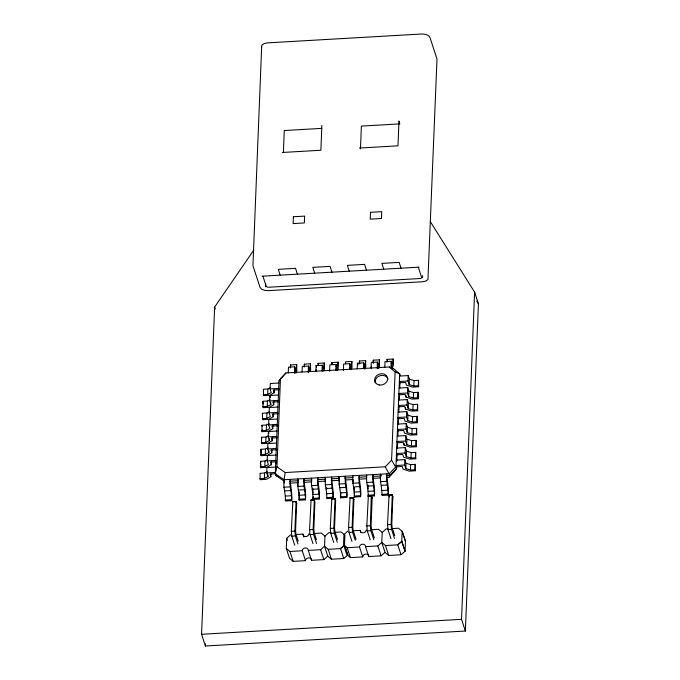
<?xml version="1.0" encoding="UTF-8"?>
<svg xmlns="http://www.w3.org/2000/svg" width="680" height="680" viewBox="0 0 680 680"><rect width="100%" height="100%" fill="white"/><g stroke="black" fill="none" stroke-linecap="round" stroke-linejoin="round"><path stroke-width="1.02" d="M430.338 221.654L474.598 292.12L478.423 303.832L465.375 631.031L205.403 646L201.577 634.287L214.625 307.088L253.716 250.163M205.403 646L205.487 643.884M265.54 286.714L265.668 283.543M270.971 474.062L270.861 476.765L266.297 479.349L260.159 479.697L260.049 473.305L264.554 473.042L267.24 471.648M271.481 461.15L271.337 464.754L266.781 467.347L260.644 467.695L260.534 461.295L265.03 461.04L267.725 459.646M271.923 450.05L271.822 452.752L267.257 455.337L261.12 455.693L261.01 449.293L265.506 449.029L268.2 447.644M272.442 437.146L272.298 440.742L267.733 443.335L261.596 443.683L261.486 437.283L265.982 437.027L268.676 435.633M272.918 425.136L272.774 428.74L268.218 431.324L262.08 431.681L261.97 425.28L266.466 425.025L269.161 423.631M273.36 414.035L273.258 416.738L268.694 419.322L262.556 419.671L262.446 413.278L266.942 413.015L269.637 411.621M273.878 401.124L273.734 404.727L269.17 407.311L263.032 407.668L262.922 401.268L267.418 401.013L270.113 399.619M274.32 390.023L274.21 392.725L269.654 395.309L263.517 395.666L263.406 389.266L267.903 389.002L270.598 387.608M260.644 467.695L260.78 464.091M261.12 455.693L261.01 449.293M262.08 431.681L262.149 429.879M262.556 419.671L262.446 413.278M263.177 404.065L262.922 401.268M259.837 478.703L264.333 478.448L264.554 473.042M260.312 466.701L264.817 466.438L265.03 461.04M260.797 454.69L265.293 454.435L265.506 449.029M261.273 442.688L265.769 442.433L265.982 437.027M261.749 430.686L266.245 430.423L266.466 425.025M262.233 418.676L266.73 418.421L266.942 413.015M262.709 406.674L267.206 406.411L267.418 401.013M263.185 394.663L267.682 394.409L267.903 389.002M264.333 478.448L267.928 476.587L266.738 472.948L266.951 467.551L275.57 467.05M264.817 466.438L268.404 464.585L267.214 460.946L267.427 455.54L276.046 455.048M265.293 454.435L268.88 452.574L267.69 448.944L267.911 443.538L276.53 443.046M265.769 442.433L269.365 440.572L268.175 436.934L268.387 431.536L277.006 431.035M266.245 430.423L269.841 428.57L268.651 424.932L268.863 419.526L277.482 419.033M266.73 418.421L270.317 416.559L269.127 412.921L269.348 407.524L277.967 407.023M267.206 406.411L270.801 404.558L269.611 400.92L269.824 395.513L278.443 395.021M267.682 394.409L271.277 392.547L270.087 388.918L270.3 383.512L278.919 383.019M267.928 476.587L267.997 474.785M268.88 452.574L268.957 450.781M269.365 440.572L269.433 438.77M270.801 404.558L270.87 402.755M283.407 152.278L284.274 130.534L321.784 128.375M280.483 378.649L279.004 380.902L275.306 473.671L275.893 475.456L284.597 481.534L284.019 479.74L285.243 472.549L276.973 466.777L280.483 378.649L285.94 372.938L389.257 366.988L393.507 368.628L399.67 373.822L400.256 375.615M276.352 463.862L276.437 461.754M288.269 372.819L288.499 367.192L294.703 366.834L295.894 370.473L296.718 364.591L290.513 364.947L290.394 367.88M291.661 500.65C291.941 493.485 289.28 486.583 290.216 479.383C290.436 486.412 292.485 493.433 291.661 500.65L285.455 501.007C285.736 493.841 283.067 486.94 284.019 479.74L275.306 473.671L276.973 466.777M284.35 483.055L284.427 481.032M286.297 548.412L289.926 551.471L302.26 550.758A3.051 2.575 -18.1 0 1 305.379 547.961A3.051 2.575 -18.1 0 1 308.278 550.409L320.62 549.703L324.504 546.21L327.794 556.155L323.85 559.606L311.517 560.312A3.051 2.575 -18.1 0 0 308.609 557.863A3.051 2.575 -18.1 0 0 305.499 560.66L293.165 561.374L289.536 558.314L286.297 548.412L286.697 538.322L290.589 534.837M294.44 373.397L294.703 366.834M294.942 372.606L295.026 370.583L295.902 373.269L296.828 370.931L296.718 364.591M294.729 545.198L291.779 536.171L291.312 531.259L292.842 501.56L296.063 501.508L296.667 503.362L295.579 530.681L295.919 534.225L298.188 541.161M297.968 543.991L295.35 535.959L294.882 531.046L296.063 501.508L292.842 501.56M305.447 499.851C305.728 492.685 303.067 485.792 304.002 478.592C304.224 485.613 306.272 492.643 305.447 499.851L299.243 500.208C299.523 493.042 296.863 486.149 297.798 478.95L298.223 480.241M302.065 372.028L302.286 366.401L308.49 366.044L309.68 369.673L310.505 363.791L304.3 364.149L304.19 367.089M298.019 485.282L298.18 481.253M299.243 500.208L299.217 491.912M308.227 372.606L308.49 366.044M308.737 371.807L308.813 369.793L309.4 371.577M321.878 125.409L320.883 150.255L282.336 152.473M312.987 543.652L310.029 534.625L309.57 529.712L311.091 500.012L314.313 499.962L314.916 501.815L313.828 529.134L314.177 532.678L316.438 539.614M319.234 499.06C319.524 491.895 316.854 485.002 317.789 477.802C318.01 484.823 320.067 491.844 319.234 499.06L313.029 499.417C313.319 492.252 310.649 485.358 311.584 478.159M315.851 371.229L316.072 365.602L322.277 365.245L323.468 368.883L324.3 363.001L318.096 363.358L318.01 365.313M316.319 371.374L316.396 369.359M313.029 499.417L313.14 496.74M316.557 543.447L313.599 534.42L313.14 529.508L314.313 499.962L311.091 500.012M322.056 370.872L322.277 365.245M322.524 371.017L322.6 369.002L323.187 370.787M333.03 498.262C333.31 491.096 330.65 484.202 331.585 477.003C331.806 484.024 333.854 491.054 333.03 498.262L326.825 498.618C327.105 491.453 324.445 484.56 325.38 477.36M329.604 371.374L329.868 364.811L336.073 364.454L337.263 368.092L338.087 362.202L331.882 362.567L331.806 364.523M330.913 532.559L328.856 532.678L324.964 536.171L324.564 546.252L328.194 549.312L331.423 559.215L343.765 558.51L347.811 555.042L344.896 546.125M335.844 370.082L336.073 364.454M336.311 370.226L336.396 368.203L336.982 369.988M333.701 542.368L330.752 533.341L330.284 528.428L331.815 498.738L335.036 498.678L335.639 500.531L334.551 527.85L334.892 531.394L337.484 539.325M337.272 542.164L334.322 533.137L333.854 528.224L335.036 498.678L331.815 498.738M346.817 497.471C347.098 490.305 344.437 483.412 345.372 476.212C345.593 483.233 347.642 490.254 346.817 497.471L340.612 497.828C340.892 490.662 338.232 483.769 339.167 476.569L339.43 481.89M343.392 370.583L343.655 364.012L349.86 363.655L351.05 367.293L351.875 361.411L345.67 361.769L345.593 363.724M340.612 497.828L340.825 492.481M349.639 369.282L349.86 363.655M350.106 369.427L350.183 367.412L350.769 369.197M360.468 148.869L361.377 126.097L399.925 123.879M351.976 541.442L349.027 532.406L348.559 527.501L350.089 497.802L353.311 497.752L353.914 499.596L352.826 526.923L353.166 530.468L356.082 539.385M360.604 496.68C360.893 489.515 358.224 482.613 359.159 475.413C359.38 482.443 361.437 489.464 360.604 496.68L354.399 497.037C354.688 489.872 352.019 482.97 352.954 475.771M357.221 368.849L357.442 363.222L363.647 362.865L364.837 366.503L365.67 360.621L359.465 360.978L359.346 363.911M353.175 482.112L353.26 480.088M355.224 540.235L352.597 532.202L352.129 527.289L353.311 497.752L350.089 497.802M354.399 497.037L354.297 487.747M359.72 363.757L359.465 360.978M363.426 368.492L363.647 362.865M363.894 368.637L363.97 366.613L364.854 369.3M374.399 495.881C374.68 488.716 372.019 481.822 372.954 474.623C373.175 481.644 375.224 488.673 374.399 495.881L368.195 496.238C368.475 489.073 365.815 482.179 366.75 474.98M371.008 368.058L371.238 362.431L377.442 362.075L378.624 365.704L379.457 359.822L373.252 360.179L373.133 363.12M371.475 368.195L371.56 366.18M370.234 539.894L367.276 530.867L366.817 525.954L368.339 496.256L371.56 496.204L372.173 498.058L371.076 525.376L371.425 528.921L374.34 537.837M373.507 362.958L373.252 360.179M373.804 539.69L370.855 530.655L370.387 525.75L371.272 496.094L372.173 498.058M377.179 368.637L377.442 362.075M377.68 367.837L377.765 365.823L378.641 368.5L379.567 366.163L379.457 359.822M388.186 495.091C388.467 487.925 385.806 481.032 386.741 473.833C386.962 480.853 389.011 487.875 388.186 495.091L381.981 495.448C382.262 488.283 379.601 481.389 380.536 474.19L380.962 475.481M384.803 367.26L385.024 361.632L391.229 361.275L392.42 364.913L393.244 359.031L387.039 359.388L386.92 362.321M388.161 528.802L386.104 528.921L382.211 532.414L381.811 542.495L385.441 545.556L388.679 555.458L401.013 554.744L405.059 551.284L405.458 541.195L402.152 531.292L398.438 528.207L392.267 528.564M390.966 367.846L391.229 361.275M391.433 368.058L391.552 365.032L392.428 367.71L393.363 365.373L393.244 359.031M390.949 538.611L388 529.584L387.532 524.671L389.062 494.981L392.284 494.921L392.887 496.774L391.799 524.093L392.139 527.637L394.731 535.568M386.665 477.581L388.773 477.462L395.089 470.849L396.55 468.512L391.595 460.173L395.114 371.926L389.257 366.988M394.519 538.407L391.57 529.38L391.102 524.467L392.284 494.921L389.062 494.981M397.664 424.091L406.283 423.598L407.473 427.227L412.123 428.613L416.619 428.357L416.729 434.75L410.592 435.106L404.541 433.135L403.665 430.449L397.876 430.788L397.945 428.986M396.678 465.341L396.55 468.512L389.903 475.464L388.773 477.462M396.848 461.116L397.137 453.73M397.35 448.452L397.604 442.119M397.859 435.787L398.106 429.445M398.319 424.175L398.574 417.834M398.786 412.556L399.032 406.224M399.287 399.891L399.543 393.558M399.747 388.28L400.001 381.947M397.188 436.092L405.807 435.6L406.997 439.238L411.647 440.623L416.143 440.36L416.253 446.76L410.116 447.108L404.065 445.137L404.132 443.335M398.625 400.078L407.243 399.585L408.433 403.223L413.083 404.6L417.579 404.345L417.69 410.745L411.553 411.094L405.501 409.122L405.569 407.32M399.1 388.076L407.719 387.575L408.909 391.212L413.559 392.598L418.055 392.334L418.166 398.735L412.029 399.092L405.977 397.111L406.053 395.318M404.634 465.01L396.015 465.511L396.44 466.803L402.228 466.471L403.104 469.149L409.156 471.121L415.293 470.772L414.97 469.769L410.474 470.033L405.824 468.647L404.634 465.01L404.846 459.612L396.227 460.105M405.11 453.008L396.491 453.5L396.916 454.792L402.713 454.461L403.589 457.138L409.64 459.119L415.777 458.762L415.446 457.767L410.95 458.031L406.3 456.646L405.11 453.008L405.331 447.601L396.712 448.103M416.253 446.76L415.93 445.765L411.425 446.021L406.776 444.635L405.594 441.006L405.807 435.6M416.729 434.75L416.406 433.755L411.91 434.019L407.26 432.633L406.07 428.995L406.283 423.598M406.546 416.993L397.927 417.486L398.352 418.778L404.141 418.447L405.025 421.124L411.077 423.104L417.214 422.748L416.882 421.753L412.386 422.008L407.736 420.631L406.546 416.993L406.767 411.587L398.149 412.089M417.69 410.745L417.367 409.743L412.862 410.006L408.212 408.62L407.031 404.982L407.243 399.585M418.166 398.735L417.843 397.74L413.346 397.995L408.697 396.618L407.507 392.98L407.719 387.575M407.983 380.97L399.364 381.471L399.789 382.763L405.577 382.432L406.462 385.109L412.513 387.082L418.65 386.733L418.319 385.738L413.822 385.993L409.173 384.608L407.983 380.97L408.204 375.572L399.585 376.065M385.441 545.556L397.774 544.841L401.82 541.382L405.059 551.284L401.752 541.382L402.152 531.292L405.39 541.203M405.824 468.647L406.036 463.25L404.846 459.612M406.3 456.646L406.521 451.239L405.331 447.601M406.776 444.635L406.997 439.238M407.26 432.633L407.473 427.227M407.736 420.631L407.949 415.225L406.767 411.587M408.212 408.62L408.433 403.223M408.697 396.618L408.909 391.212M409.173 384.608L409.385 379.21L408.204 375.572M410.474 470.033L410.686 464.627L406.036 463.25M410.95 458.031L411.171 452.625L406.521 451.239M411.425 446.021L411.647 440.623M411.91 434.019L412.123 428.613M412.386 422.008L412.599 416.611L407.949 415.225M412.862 410.006L413.083 404.6M413.346 397.995L413.559 392.598M413.822 385.993L414.035 380.587L409.385 379.21M414.97 469.769L415.183 464.372L410.686 464.627M415.446 457.767L415.667 452.362L411.171 452.625M415.93 445.765L416.143 440.36M416.406 433.755L416.619 428.357M416.882 421.753L417.103 416.347L412.599 416.611M417.367 409.743L417.579 404.345M417.843 397.74L418.055 392.334M418.319 385.738L418.54 380.332L414.035 380.587M422.543 277.67L422.628 275.561M415.293 470.772L415.183 464.372M415.777 458.762L415.667 452.362M417.214 422.748L417.103 416.347M418.65 386.733L418.54 380.332M465.375 631.031L461.55 619.318L474.598 292.12M310.003 371.697L310.624 370.132L310.505 363.791M323.791 370.898L324.411 369.342L324.3 363.001M337.577 370.107L338.198 368.543L338.087 362.202M351.373 369.308L351.993 367.752L351.875 361.411M365.16 368.517L365.78 366.962L365.67 360.621M285.94 372.938L279.004 380.902M285.243 472.549L385.279 466.786L391.595 460.173M347.837 531.071L343.944 534.565L343.545 544.654L347.174 547.706L350.412 557.608L362.746 556.903A3.051 2.575 -18.1 0 1 365.857 554.106A3.051 2.575 -18.1 0 1 368.764 556.554L381.106 555.849L384.99 552.356M347.174 547.706L359.507 547A3.051 2.575 -18.1 0 1 362.627 544.204A3.051 2.575 -18.1 0 1 365.525 546.652L377.868 545.946L381.76 542.453L385.041 552.398L388.679 555.458M401.752 541.382L397.774 544.841L401.013 554.744M344.573 545.139L340.527 548.607L328.194 549.312M367.99 496.417L371.56 496.204M392.284 494.921L388.714 495.133L389.317 496.987M310.743 500.174L314.313 499.962M331.457 498.89L335.036 498.678M349.741 497.964L353.311 497.752M292.485 501.721L296.063 501.508M359.44 148.036L397.987 145.817L398.981 120.972L399.611 122.91M262.098 276.199L419.109 267.155M294.491 368.62L296.565 368.5M308.286 367.829L310.352 367.71M335.861 366.24L337.934 366.12M349.656 365.449L351.721 365.33M363.443 364.65L365.508 364.531M377.23 363.859L379.304 363.74M391.025 363.069L393.091 362.95M391.791 368.73L393.507 368.628M270.087 388.918L278.707 388.416L279.131 389.708L273.334 390.039L274.21 392.725M269.611 400.92L278.231 400.426M407.507 392.98L398.888 393.474L399.313 394.765L405.101 394.434L405.977 397.111M278.647 401.719L272.858 402.05L273.734 404.727M269.127 412.921L277.746 412.428M407.031 404.982L398.412 405.484L398.828 406.776L404.625 406.436L405.501 409.122M278.171 413.721L272.382 414.052L273.258 416.738M268.651 424.932L277.27 424.43L277.695 425.723L271.898 426.062L272.774 428.74M268.175 436.934L276.794 436.441M406.07 428.995L397.451 429.488L397.876 430.788M277.21 437.733L271.422 438.065L272.298 440.742M267.69 448.944L276.31 448.443M405.594 441.006L396.975 441.498L397.392 442.79L403.189 442.459L404.065 445.137M276.734 449.735L270.946 450.067L271.822 452.752M267.214 460.946L275.833 460.454L276.258 461.745L270.462 462.077L271.337 464.754M266.738 472.948L275.357 472.456L275.774 473.748L269.986 474.079L270.861 476.765M284.019 479.74L389.317 473.679L395.964 466.726L399.67 373.822L395.114 371.926M289.867 481.227L298.291 480.743M304.606 480.377L311.975 479.952M318.3 479.587L325.669 479.162M331.984 478.805L339.354 478.38M344.624 478.074L353.048 477.589M359.363 477.224L366.732 476.799M373.056 476.433L381.48 475.949M386.741 475.651L389.903 475.464L385.279 466.786M289.782 483.165L298.205 482.673M304.529 482.315L311.899 481.89M318.214 481.525L325.584 481.1M331.908 480.735L339.277 480.31M345.593 479.952L352.962 479.527M359.286 479.162L366.656 478.737M372.971 478.371L380.341 477.946M283.704 487.245L289.909 486.888M297.5 486.455L303.705 486.098M311.287 485.656L317.492 485.299M325.074 484.865L331.279 484.508M338.87 484.075L345.075 483.71M352.656 483.276L358.861 482.919M366.444 482.486L372.649 482.129M380.239 481.687L386.444 481.329M284.894 490.883L291.1 490.526M298.69 490.093L304.895 489.736M312.477 489.294L318.682 488.937M326.264 488.504L332.469 488.146M340.059 487.704L346.264 487.348M353.846 486.914L360.051 486.557M367.633 486.123L373.839 485.767M381.429 485.325L387.634 484.967M285.286 496.094L291.49 495.737M299.072 495.295L305.277 494.938M312.859 494.504L319.065 494.147M326.655 493.706L332.86 493.348M340.442 492.915L346.647 492.558M354.229 492.125L360.434 491.767M368.024 491.325L374.229 490.969M381.811 490.535L388.017 490.178M285.124 500.004L291.329 499.647M298.92 499.213L305.125 498.856M312.707 498.423L318.911 498.066M326.493 497.624L332.699 497.267M340.289 496.833L346.494 496.476M354.076 496.035L360.281 495.677M367.863 495.244L374.068 494.887M381.659 494.454L387.863 494.088M366.817 525.954L370.387 525.75M387.532 524.671L391.102 524.467M330.284 528.428L333.854 528.224M309.57 529.712L313.14 529.508M348.559 527.501L352.129 527.289M291.312 531.259L294.882 531.046M352.979 530.783L360.171 530.366A3.051 2.575 -18.1 0 0 363.077 532.814A3.051 2.575 -18.1 0 0 366.188 530.017M371.331 529.72L378.53 529.312L382.16 532.363M295.732 534.539L302.923 534.123A3.051 2.575 -18.1 0 0 305.83 536.571A3.051 2.575 -18.1 0 0 308.941 533.774M314.083 533.477L321.283 533.069L324.912 536.12M335.019 532.321L341.19 531.972L344.904 535.058L344.505 545.139L340.527 548.607L343.765 558.51M367.276 530.867L370.855 530.655M388 529.584L391.57 529.38M330.752 533.341L334.322 533.137M310.029 534.625L313.599 534.42M349.027 532.406L352.597 532.202M291.779 536.171L295.35 535.959M201.577 634.287L461.55 619.318M275.893 475.456L278.63 476.654M350.412 557.608L346.783 554.557L343.868 545.64M327.794 556.155L331.423 559.215M392.887 496.774L391.995 494.81M353.914 499.596L353.022 497.633M296.667 503.362L295.774 501.389M476.739 301.155L478.423 303.832M344.837 546.134L347.811 555.042M418.302 267.206L421.719 277.661L420.521 278.494L268.014 287.274L266.322 286.611L262.905 276.148M401.038 268.2L399.135 262.387L381.871 263.381L383.767 269.195M366.503 270.19L364.599 264.375L347.335 265.37L349.24 271.184M387.039 359.388L387.37 360.383M331.967 272.17L330.072 266.365L312.808 267.359L314.704 273.164M357.442 363.222L358.037 365.041M331.882 362.567L332.205 363.562M297.44 274.159L295.536 268.353L278.273 269.339L280.177 275.153M318.096 363.358L318.418 364.352M377.868 545.946L381.106 555.849M316.072 365.602L316.668 367.421M360.171 530.366L360.825 532.346M365.525 546.652L368.764 556.554M304.3 364.149L304.631 365.151M359.507 547L362.746 556.903M290.513 364.947L290.836 365.942M320.62 549.703L323.85 559.606M269.824 395.513L270.419 397.332M308.278 550.409L311.517 560.312M302.923 534.123L303.9 537.098M268.387 431.536L268.982 433.355M261.97 425.28L262.293 426.275M302.26 550.758L305.499 560.66M261.486 437.283L261.817 438.285M214.625 307.088L215.262 309.034M286.697 538.322L287.343 540.303M260.534 461.295L260.856 462.298M289.926 551.471L293.165 561.374M367.923 484.985L368.245 488.929M326.553 487.364L326.714 489.337M312.766 488.155L313.166 493.085M375.3 382.916A6.647 5.61 -18.1 0 1 380.205 375.666A6.647 5.61 -18.1 0 1 388.067 379.236M261.655 46.911L252.934 265.625L260.058 287.419L261.587 289.178L264.588 290.36L268.251 290.649L422.458 281.767L425.799 281.078L427.933 279.607L437.002 59.024L429.87 37.23L428.341 35.47L425.34 34.289L421.676 34L267.478 42.874L264.129 43.562L261.995 45.041L261.655 46.911M293.411 216.758L293.139 223.593L304.351 222.947L304.623 216.112L293.411 216.758M370.506 212.321L370.234 219.155L381.454 218.509L381.726 211.675L370.506 212.321M379.21 384.982A6.647 5.61 -18.1 0 0 387.515 377.536A6.647 5.61 -18.1 0 0 376.661 375.615A6.647 5.61 -18.1 0 0 379.21 384.982"/></g></svg>
